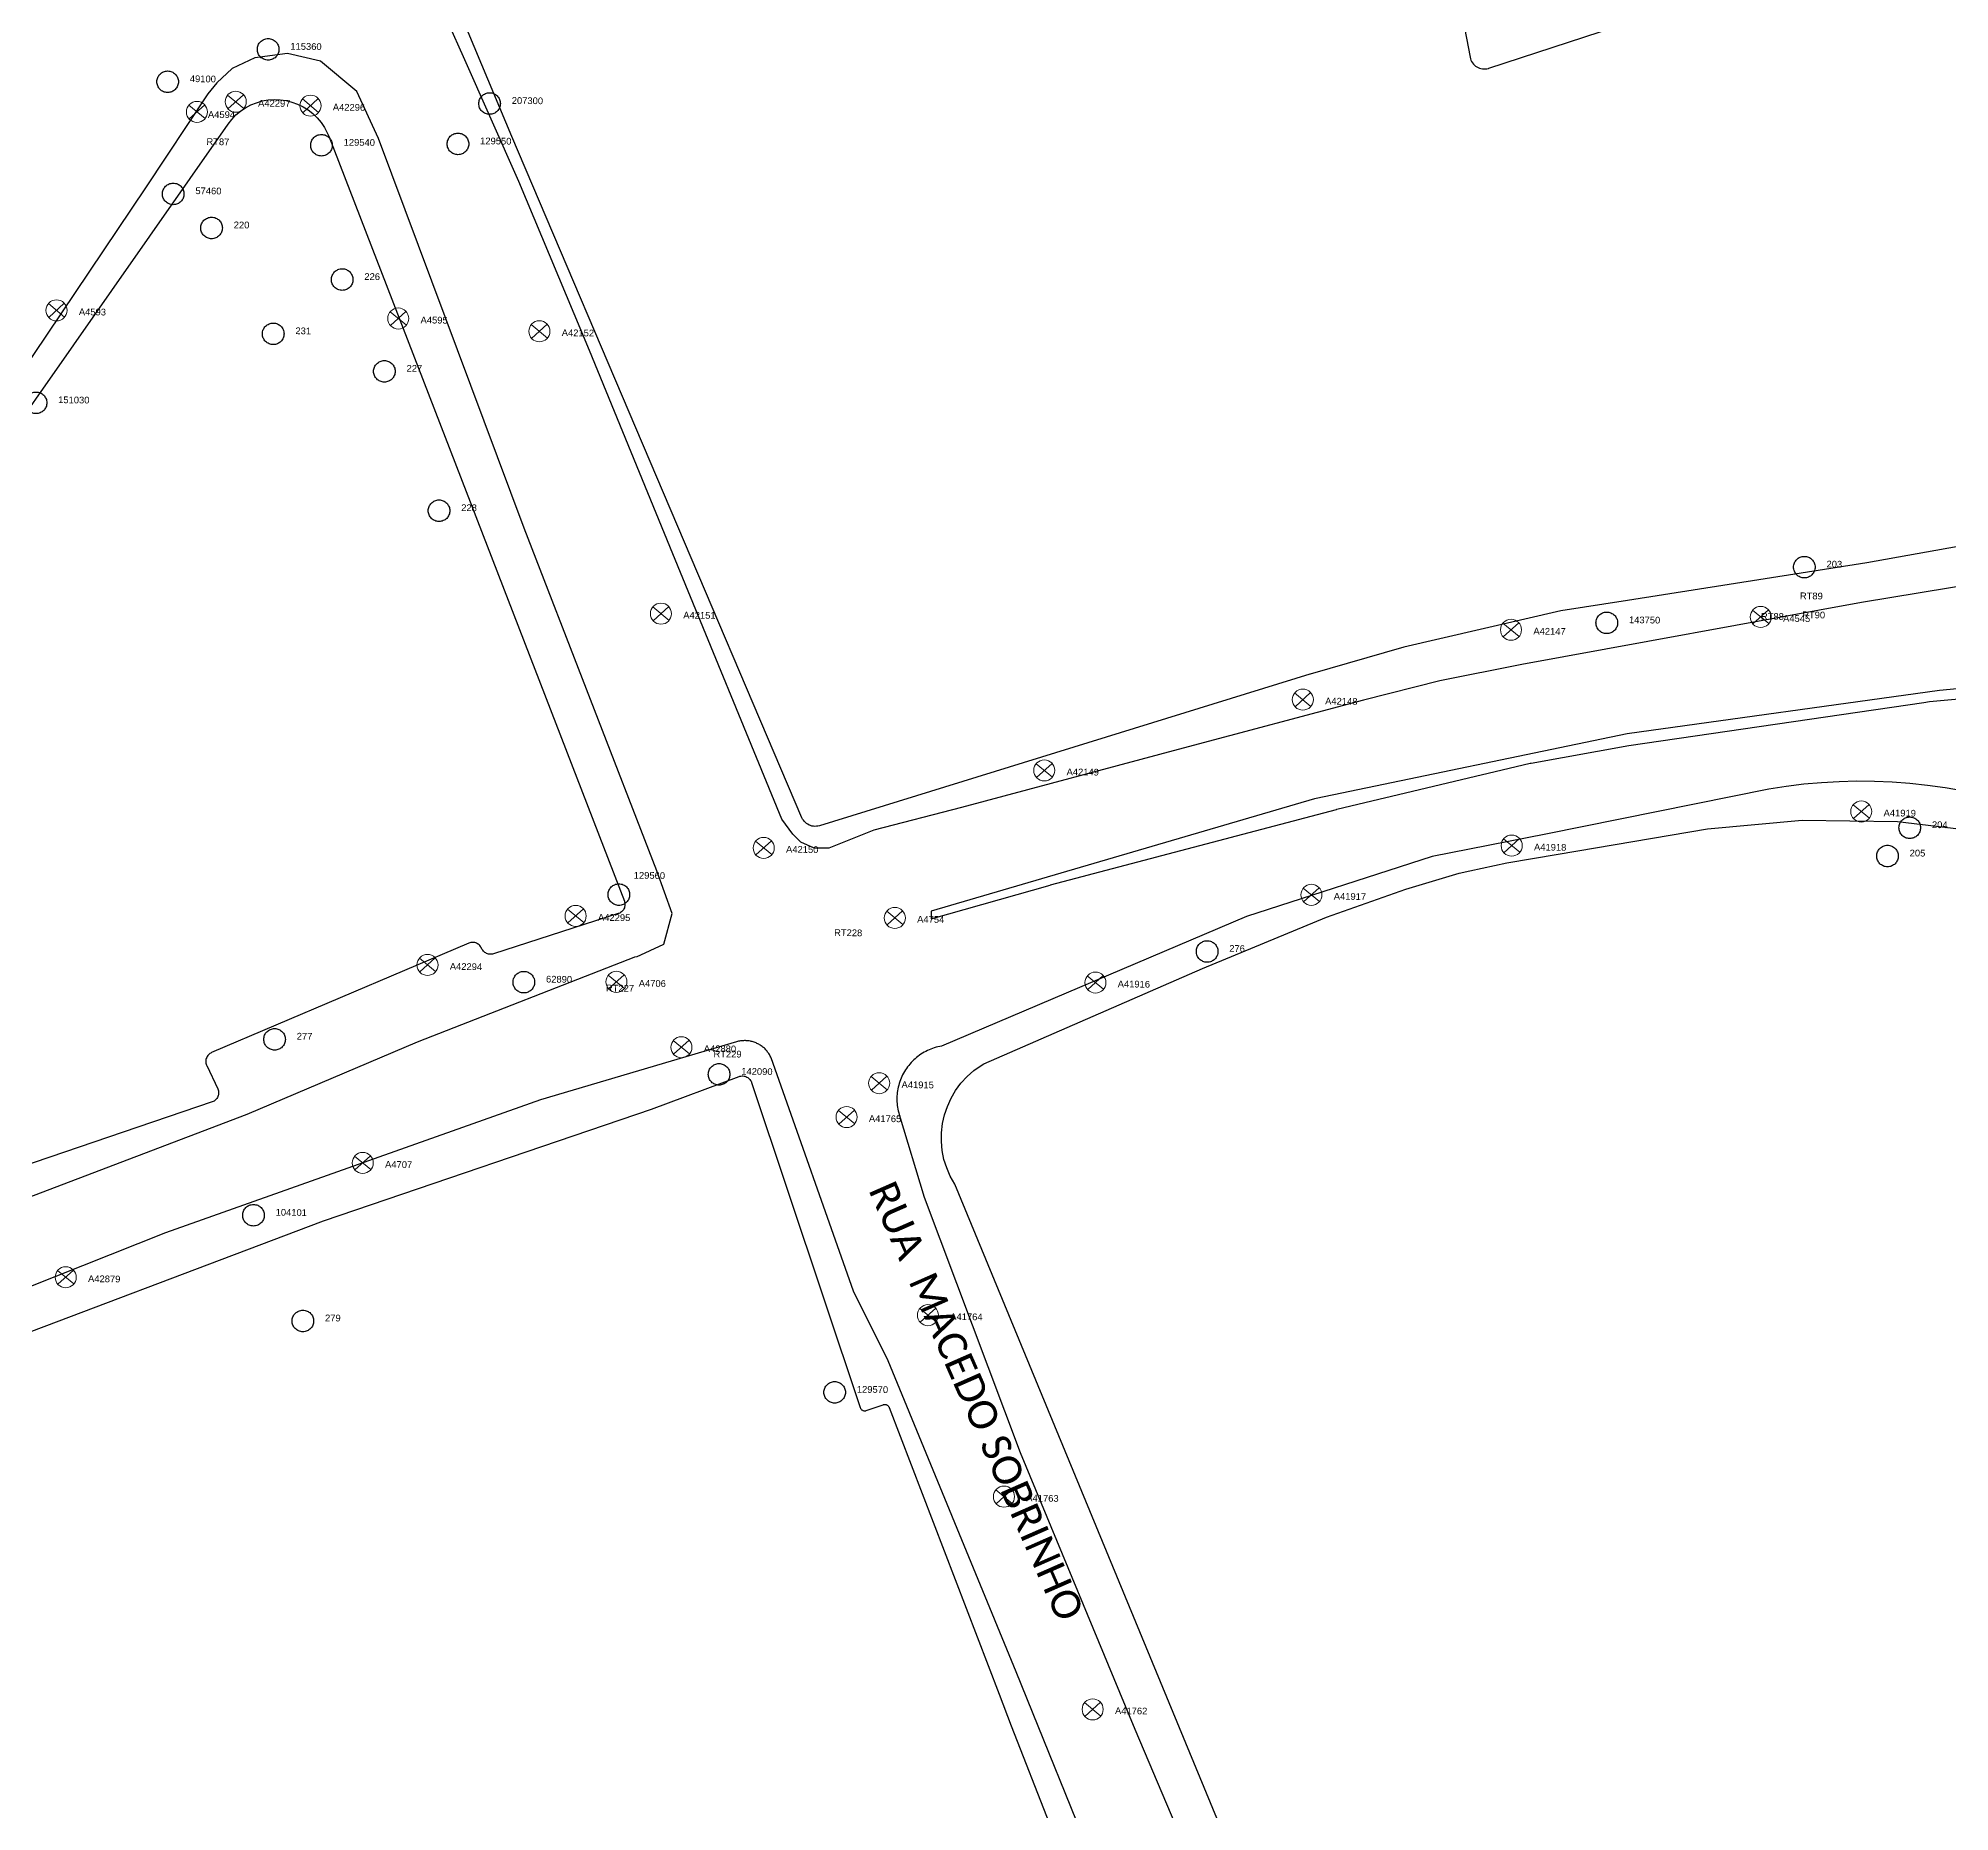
# Model space of a CAD drawing. Header units: millimetres. Extents: x 676447 to 689606, y 7455628 to 7463967.
# Drawn here: x 684656 to 684855.3, y 7459886.2 to 7460071.1 of the extents above; entities that cross this region are included whole.
import ezdxf

# ---------------------------------------------------------------- set-up
doc = ezdxf.new("R2010")
doc.units = ezdxf.units.MM
doc.header["$LTSCALE"] = 0.1
doc.header["$MEASUREMENT"] = 0
doc.linetypes.add('PHANTOM2', pattern=[1.25, 0.625, -0.125, 0.125, -0.125, 0.125, -0.125])
doc.layers.add('10.4-Postes', color=1, linetype='Continuous', lineweight=0)
for name, color, linetype in [('Caixas Subterrâneas', 5, 'Continuous'), ('LEGENDAS_INFRAESTRUTURAS', 7, 'Continuous'), ('MUB_MEIOFIO', 7, 'Continuous'), ('MUB_QUADRAS', 7, 'Continuous'), ('MUB_SEGMENTO', 7, 'Continuous'), ('NOS_DE_INFRAESTRUTURA', 7, 'Continuous')]:
    doc.layers.add(name, color=color, linetype=linetype)
doc.styles.add('Legend', font='calibri.ttf')
doc.styles.get("Standard").update_dxf_attribs({"font": 'arial.ttf'})

# ---------------------------------------------------------------- blocks, each defined once
blk = doc.blocks.new('PTPT')
at = {"layer": '10.4-Postes', "color": 1, "linetype": 'PHANTOM2'}
for points in [[(-0.0000079, 0.0000104), (0.0000075, -0.000002)], [(0.000007, 0.0000109), (-0.0000074, -0.0000025)]]:
    blk.add_lwpolyline(points, dxfattribs=at)
at = {"layer": '10.4-Postes', "color": 1}
blk.add_circle((-0.0000002, 0.0000042), 0.00000987, dxfattribs=at)
blk = doc.blocks.new('MHMZ')
at = {"linetype": 'PHANTOM2'}
blk.add_circle((0, 0), 0.0000101, dxfattribs=at)

msp = doc.modelspace()

# ---------------------------------------------------------------- linework, layer by layer
at = {"layer": 'MUB_MEIOFIO', "color": 253, "linetype": 'Continuous'}
for points in [[(684889.34, 7460019.38), (684846.1, 7460012.28), (684810.69, 7460005.82), (684802.14, 7460004.09), (684794.16, 7460002.1), (684775.37, 7459997.09), (684752.24, 7459990.89), (684743.1, 7459988.55), (684738.41, 7459986.67), (684736.89, 7459986.65), (684735.51, 7459987.28), (684734.66, 7459988.12), (684733.52, 7459989.69), (684722.14, 7460017.36), (684713.47, 7460038.55), (684706.11, 7460056.17), (684700.33, 7460069.16), (684697.33, 7460075.87)], [(684718.37, 7459975.32), (684721.22, 7459976.64), (684722.1, 7459979.85), (684720.49, 7459984.31), (684706.67, 7460020.01), (684691.48, 7460060.66), (684689.21, 7460065.54), (684685.41, 7460068.71), (684681.97, 7460069.49), (684678.57, 7460069.05), (684676.2, 7460067.93), (684674.61, 7460066.46), (684673.67, 7460065.31), (684667.17, 7460055.51), (684646.62, 7460024.99)], [(684865.25, 7460004.13), (684854.22, 7460003.09), (684821.67, 7459998.57), (684789.24, 7459991.85), (684789.08, 7459991.81), (684749.1, 7459980.1), (684749.1, 7459979.3), (684761.51, 7459982.82), (684761.55, 7459982.83), (684791.36, 7459990.7), (684791.4, 7459990.72), (684811.54, 7459995.52), (684811.66, 7459995.54), (684821.83, 7459997.36), (684852.59, 7460001.86), (684853.2, 7460001.95), (684857.38, 7460002.34)], [(684856.64, 7459992.63), (684854.82, 7459992.95), (684852.99, 7459993.2), (684851.15, 7459993.4), (684849.31, 7459993.54), (684847.46, 7459993.61), (684845.62, 7459993.63), (684843.77, 7459993.59), (684841.92, 7459993.48), (684840.08, 7459993.32), (684838.25, 7459993.09), (684836.43, 7459992.81), (684813.17, 7459988.12), (684801.35, 7459985.79), (684781.99, 7459979.54), (684750.17, 7459966.03), (684749.98, 7459965.99), (684749.8, 7459965.95), (684749.61, 7459965.9), (684749.42, 7459965.84), (684749.24, 7459965.78), (684749.06, 7459965.71), (684748.88, 7459965.64), (684748.7, 7459965.56), (684748.53, 7459965.47), (684748.36, 7459965.38), (684748.19, 7459965.28), (684748.03, 7459965.18), (684747.87, 7459965.07), (684747.71, 7459964.95), (684747.56, 7459964.83), (684747.42, 7459964.71), (684747.27, 7459964.58), (684747.13, 7459964.44), (684747, 7459964.3), (684746.87, 7459964.16), (684746.75, 7459964.01), (684746.63, 7459963.86), (684746.52, 7459963.7), (684746.41, 7459963.54), (684746.31, 7459963.37), (684746.21, 7459963.21), (684746.12, 7459963.03), (684746.04, 7459962.86), (684745.96, 7459962.68), (684745.89, 7459962.5), (684745.82, 7459962.32), (684745.76, 7459962.14), (684745.71, 7459961.95), (684745.66, 7459961.76), (684745.62, 7459961.57), (684745.59, 7459961.38), (684745.56, 7459961.19), (684745.54, 7459961), (684745.53, 7459960.81), (684745.52, 7459960.61), (684745.52, 7459960.42), (684745.53, 7459960.23), (684745.54, 7459960.03), (684745.56, 7459959.84), (684745.59, 7459959.65), (684745.62, 7459959.46), (684745.66, 7459959.27), (684745.71, 7459959.08), (684745.76, 7459958.89), (684748.36, 7459950.29), (684758.37, 7459923.67), (684770.32, 7459894.83), (684782.66, 7459865.72)], [(684648.61, 7459947.85), (684677.76, 7459958.94), (684695.54, 7459966.46), (684718.3, 7459975.38)], [(684766.53, 7459879.58), (684757.94, 7459900.79), (684744.61, 7459933.21), (684741, 7459940.47), (684732.41, 7459964.79), (684732.37, 7459964.88), (684732.32, 7459964.98), (684732.27, 7459965.07), (684732.22, 7459965.16), (684732.16, 7459965.25), (684732.11, 7459965.33), (684732.04, 7459965.41), (684731.98, 7459965.5), (684731.91, 7459965.57), (684731.84, 7459965.65), (684731.77, 7459965.73), (684731.7, 7459965.8), (684731.62, 7459965.87), (684731.54, 7459965.93), (684731.46, 7459966), (684731.37, 7459966.06), (684731.29, 7459966.11), (684731.2, 7459966.17), (684731.11, 7459966.22), (684731.02, 7459966.27), (684730.92, 7459966.31), (684730.83, 7459966.36), (684730.73, 7459966.4), (684730.64, 7459966.43), (684730.54, 7459966.46), (684730.44, 7459966.49), (684730.34, 7459966.52), (684730.24, 7459966.54), (684730.13, 7459966.56), (684730.03, 7459966.57), (684729.93, 7459966.58), (684729.82, 7459966.59), (684729.72, 7459966.6), (684729.62, 7459966.6), (684729.51, 7459966.59), (684729.41, 7459966.59), (684729.31, 7459966.58), (684729.2, 7459966.56), (684729.1, 7459966.55), (684729, 7459966.53), (684728.9, 7459966.5), (684728.8, 7459966.47), (684708.37, 7459960.44), (684669.26, 7459946.55), (684646.13, 7459937.4)]]:
    msp.add_lwpolyline(points, dxfattribs=at)
at = {"layer": 'MUB_MEIOFIO', "linetype": 'Continuous'}
for points in [[(684889.34, 7460019.38), (684846.1, 7460012.28), (684810.69, 7460005.82), (684802.14, 7460004.09), (684794.16, 7460002.1), (684775.37, 7459997.09), (684752.24, 7459990.89), (684743.1, 7459988.55), (684738.41, 7459986.67), (684736.89, 7459986.65), (684735.51, 7459987.28), (684734.66, 7459988.12), (684733.52, 7459989.69), (684722.14, 7460017.36), (684713.47, 7460038.55), (684706.11, 7460056.17), (684700.33, 7460069.16), (684697.33, 7460075.87)], [(684718.37, 7459975.32), (684721.22, 7459976.64), (684722.1, 7459979.85), (684720.49, 7459984.31), (684706.67, 7460020.01), (684691.48, 7460060.66), (684689.21, 7460065.54), (684685.41, 7460068.71), (684681.97, 7460069.49), (684678.57, 7460069.05), (684676.2, 7460067.93), (684674.61, 7460066.46), (684673.67, 7460065.31), (684667.17, 7460055.51), (684646.62, 7460024.99)], [(684865.25, 7460004.13), (684854.22, 7460003.09), (684821.67, 7459998.57), (684789.24, 7459991.85), (684789.08, 7459991.81), (684749.1, 7459980.1), (684749.1, 7459979.3), (684761.51, 7459982.82), (684761.55, 7459982.83), (684791.36, 7459990.7), (684791.4, 7459990.72), (684811.54, 7459995.52), (684811.66, 7459995.54), (684821.83, 7459997.36), (684852.59, 7460001.86), (684853.2, 7460001.95), (684857.38, 7460002.34)], [(684856.64, 7459992.63), (684854.82, 7459992.95), (684852.99, 7459993.2), (684851.15, 7459993.4), (684849.31, 7459993.54), (684847.46, 7459993.61), (684845.62, 7459993.63), (684843.77, 7459993.59), (684841.92, 7459993.48), (684840.08, 7459993.32), (684838.25, 7459993.09), (684836.43, 7459992.81), (684813.17, 7459988.12), (684801.35, 7459985.79), (684781.99, 7459979.54), (684750.17, 7459966.03), (684749.98, 7459965.99), (684749.8, 7459965.95), (684749.61, 7459965.9), (684749.42, 7459965.84), (684749.24, 7459965.78), (684749.06, 7459965.71), (684748.88, 7459965.64), (684748.7, 7459965.56), (684748.53, 7459965.47), (684748.36, 7459965.38), (684748.19, 7459965.28), (684748.03, 7459965.18), (684747.87, 7459965.07), (684747.71, 7459964.95), (684747.56, 7459964.83), (684747.42, 7459964.71), (684747.27, 7459964.58), (684747.13, 7459964.44), (684747, 7459964.3), (684746.87, 7459964.16), (684746.75, 7459964.01), (684746.63, 7459963.86), (684746.52, 7459963.7), (684746.41, 7459963.54), (684746.31, 7459963.37), (684746.21, 7459963.21), (684746.12, 7459963.03), (684746.04, 7459962.86), (684745.96, 7459962.68), (684745.89, 7459962.5), (684745.82, 7459962.32), (684745.76, 7459962.14), (684745.71, 7459961.95), (684745.66, 7459961.76), (684745.62, 7459961.57), (684745.59, 7459961.38), (684745.56, 7459961.19), (684745.54, 7459961), (684745.53, 7459960.81), (684745.52, 7459960.61), (684745.52, 7459960.42), (684745.53, 7459960.23), (684745.54, 7459960.03), (684745.56, 7459959.84), (684745.59, 7459959.65), (684745.62, 7459959.46), (684745.66, 7459959.27), (684745.71, 7459959.08), (684745.76, 7459958.89), (684748.36, 7459950.29), (684758.37, 7459923.67), (684770.32, 7459894.83), (684782.66, 7459865.72)], [(684648.61, 7459947.85), (684677.76, 7459958.94), (684695.54, 7459966.46), (684718.3, 7459975.38)], [(684766.53, 7459879.58), (684757.94, 7459900.79), (684744.61, 7459933.21), (684741, 7459940.47), (684732.41, 7459964.79), (684732.37, 7459964.88), (684732.32, 7459964.98), (684732.27, 7459965.07), (684732.22, 7459965.16), (684732.16, 7459965.25), (684732.11, 7459965.33), (684732.04, 7459965.41), (684731.98, 7459965.5), (684731.91, 7459965.57), (684731.84, 7459965.65), (684731.77, 7459965.73), (684731.7, 7459965.8), (684731.62, 7459965.87), (684731.54, 7459965.93), (684731.46, 7459966), (684731.37, 7459966.06), (684731.29, 7459966.11), (684731.2, 7459966.17), (684731.11, 7459966.22), (684731.02, 7459966.27), (684730.92, 7459966.31), (684730.83, 7459966.36), (684730.73, 7459966.4), (684730.64, 7459966.43), (684730.54, 7459966.46), (684730.44, 7459966.49), (684730.34, 7459966.52), (684730.24, 7459966.54), (684730.13, 7459966.56), (684730.03, 7459966.57), (684729.93, 7459966.58), (684729.82, 7459966.59), (684729.72, 7459966.6), (684729.62, 7459966.6), (684729.51, 7459966.59), (684729.41, 7459966.59), (684729.31, 7459966.58), (684729.2, 7459966.56), (684729.1, 7459966.55), (684729, 7459966.53), (684728.9, 7459966.5), (684728.8, 7459966.47), (684708.37, 7459960.44), (684669.26, 7459946.55), (684646.13, 7459937.4)]]:
    msp.add_lwpolyline(points, dxfattribs=at)
at = {"layer": 'MUB_QUADRAS', "linetype": 'Continuous'}
for points in [[(684801.62, 7460088.25), (684805.29, 7460069.11), (684805.33, 7460068.96), (684805.38, 7460068.81), (684805.45, 7460068.67), (684805.53, 7460068.54), (684805.63, 7460068.41), (684805.74, 7460068.3), (684805.86, 7460068.2), (684805.99, 7460068.11), (684806.12, 7460068.04), (684806.27, 7460067.98), (684806.42, 7460067.93), (684806.58, 7460067.91), (684806.73, 7460067.9), (684806.89, 7460067.9), (684807.04, 7460067.92), (684807.2, 7460067.96), (684807.23, 7460067.97), (684820.55, 7460072.33)], [(684890.58, 7460024.26), (684846.66, 7460016.42), (684821.71, 7460012.47), (684814.76, 7460011.4), (684798.39, 7460007.6), (684788.62, 7460004.8), (684788.58, 7460004.8), (684737.44, 7459989), (684737.29, 7459988.96), (684737.13, 7459988.94), (684736.98, 7459988.93), (684736.82, 7459988.94), (684736.66, 7459988.97), (684736.51, 7459989.01), (684736.37, 7459989.07), (684736.23, 7459989.15), (684736.1, 7459989.23), (684735.98, 7459989.33), (684735.87, 7459989.45), (684735.77, 7459989.57), (684735.69, 7459989.7), (684735.62, 7459989.84), (684705.38, 7460060.85), (684698.31, 7460077.76)], [(684635.4, 7460004.44), (684675.78, 7460062.15), (684676.16, 7460062.64), (684676.6, 7460063.1), (684677.08, 7460063.5), (684677.6, 7460063.85), (684678.15, 7460064.15), (684678.74, 7460064.38), (684679.34, 7460064.56), (684679.96, 7460064.66), (684680.59, 7460064.71), (684681.21, 7460064.69), (684681.83, 7460064.6), (684682.44, 7460064.45), (684683.03, 7460064.23), (684683.6, 7460063.96), (684684.13, 7460063.63), (684684.63, 7460063.24), (684685.08, 7460062.8), (684685.48, 7460062.32), (684685.83, 7460061.8), (684686.13, 7460061.25), (684686.29, 7460060.88), (684717.1, 7459981.15), (684717.13, 7459981.05), (684717.15, 7459980.95), (684717.16, 7459980.84), (684717.16, 7459980.74), (684717.15, 7459980.63), (684717.13, 7459980.53), (684717.1, 7459980.43), (684717.06, 7459980.34), (684717.01, 7459980.24), (684716.94, 7459980.16), (684716.87, 7459980.08), (684716.8, 7459980.01), (684716.71, 7459979.95), (684716.62, 7459979.9), (684716.53, 7459979.85), (684716.47, 7459979.84), (684703.45, 7459975.65), (684703.35, 7459975.62), (684703.25, 7459975.61), (684703.15, 7459975.6), (684703.04, 7459975.61), (684702.94, 7459975.62), (684702.84, 7459975.65), (684702.74, 7459975.69), (684702.65, 7459975.74), (684702.56, 7459975.79), (684702.48, 7459975.86), (684702.4, 7459975.93), (684702.34, 7459976.02), (684702.28, 7459976.1), (684702.28, 7459976.11), (684702.15, 7459976.33), (684702.09, 7459976.42), (684702.03, 7459976.5), (684701.96, 7459976.58), (684701.87, 7459976.64), (684701.79, 7459976.7), (684701.69, 7459976.75), (684701.6, 7459976.79), (684701.5, 7459976.82), (684701.39, 7459976.83), (684701.29, 7459976.84), (684701.18, 7459976.84), (684701.08, 7459976.82), (684700.98, 7459976.79), (684700.89, 7459976.76), (684674.07, 7459965.35), (684673.97, 7459965.3), (684673.88, 7459965.25), (684673.8, 7459965.18), (684673.73, 7459965.11), (684673.66, 7459965.03), (684673.6, 7459964.94), (684673.55, 7459964.85), (684673.51, 7459964.75), (684673.48, 7459964.65), (684673.47, 7459964.55), (684673.46, 7459964.44), (684673.46, 7459964.34), (684673.48, 7459964.24), (684673.5, 7459964.13), (684673.54, 7459964.04), (684673.55, 7459964), (684674.7, 7459961.57), (684674.74, 7459961.48), (684674.77, 7459961.38), (684674.79, 7459961.27), (684674.8, 7459961.17), (684674.79, 7459961.06), (684674.78, 7459960.96), (684674.75, 7459960.86), (684674.72, 7459960.76), (684674.67, 7459960.67), (684674.62, 7459960.58), (684674.55, 7459960.49), (684674.48, 7459960.42), (684674.4, 7459960.35), (684674.32, 7459960.29), (684674.22, 7459960.24), (684674.13, 7459960.2), (684674.12, 7459960.2), (684650.93, 7459952.32)], [(684792.55, 7459852.48), (684751.55, 7459951.64), (684751.09, 7459952.46), (684750.72, 7459953.32), (684750.43, 7459954.21), (684750.25, 7459955.13), (684750.16, 7459956.07), (684750.17, 7459957), (684750.27, 7459957.94), (684750.48, 7459958.85), (684750.78, 7459959.74), (684751.17, 7459960.59), (684751.64, 7459961.4), (684752.2, 7459962.16), (684752.84, 7459962.85), (684753.54, 7459963.47), (684754.3, 7459964.01), (684754.58, 7459964.18), (684777.39, 7459974.12), (684790.32, 7459979.47), (684798.6, 7459982.4), (684804.15, 7459984.04), (684805.25, 7459984.3), (684809.12, 7459985.14), (684814.47, 7459986.02), (684830.04, 7459988.68), (684839.93, 7459989.57), (684849.86, 7459989.43), (684859.72, 7459988.25)], [(684647.29, 7459933.3), (684685.74, 7459947.8), (684685.84, 7459947.84), (684719.94, 7459959.45), (684729.06, 7459962.85), (684729.16, 7459962.88), (684729.26, 7459962.9), (684729.37, 7459962.91), (684729.47, 7459962.91), (684729.58, 7459962.9), (684729.68, 7459962.88), (684729.78, 7459962.84), (684729.87, 7459962.8), (684729.96, 7459962.74), (684730.05, 7459962.68), (684730.12, 7459962.61), (684730.19, 7459962.53), (684730.25, 7459962.45), (684730.31, 7459962.36), (684730.35, 7459962.26), (684730.36, 7459962.23), (684741.69, 7459928.34), (684741.71, 7459928.29), (684741.73, 7459928.25), (684741.76, 7459928.2), (684741.79, 7459928.16), (684741.83, 7459928.12), (684741.87, 7459928.09), (684741.92, 7459928.06), (684741.96, 7459928.04), (684742.01, 7459928.02), (684742.06, 7459928.01), (684742.12, 7459928), (684742.17, 7459928), (684742.22, 7459928), (684742.27, 7459928.01), (684742.32, 7459928.02), (684742.33, 7459928.03), (684744.08, 7459928.64), (684744.13, 7459928.65), (684744.18, 7459928.66), (684744.24, 7459928.67), (684744.29, 7459928.67), (684744.34, 7459928.66), (684744.39, 7459928.65), (684744.44, 7459928.63), (684744.49, 7459928.61), (684744.53, 7459928.58), (684744.57, 7459928.55), (684744.61, 7459928.51), (684744.64, 7459928.47), (684744.67, 7459928.43), (684744.7, 7459928.38), (684744.71, 7459928.35), (684756.17, 7459898.45), (684757.43, 7459895.17), (684757.43, 7459895.15), (684773.42, 7459854.3)]]:
    msp.add_lwpolyline(points, dxfattribs=at)

# ---------------------------------------------------------------- block references
at = {"layer": 'Caixas Subterrâneas', "color": 40}
for p, xscale, yscale, zscale, rotation in [((684679.96, 7460069.94), 111319.4907932736, 111319.4907932736, 111319.4907932736, 359.2972135448113), ((684669.48, 7460066.56), 111319.4907932736, 111319.4907932736, 111319.4907932736, 359.2972523591694), ((684703.05, 7460064.29), 111319.4907932735, 111319.4907932735, 111319.4907932735, 359.2971240025244), ((684685.52, 7460059.94), 111319.4907932735, 111319.4907932735, 111319.4907932735, 359.297189316201), ((684699.75, 7460060.08), 111319.4907932735, 111319.4907932735, 111319.4907932735, 359.297135249783), ((684670.06, 7460054.87), 111319.4907932736, 111319.4907932736, 111319.4907932736, 359.2972465568103), ((684674.06, 7460051.32), 111319.4907932735, 111319.4907932735, 111319.4907932735, 359.2972302690732), ((684687.68, 7460045.94), 111319.4907932736, 111319.4907932736, 111319.4907932736, 359.2971767989939), ((684680.49, 7460040.28), 111319.4907932736, 111319.4907932736, 111319.4907932736, 359.2972024126932), ((684692.08, 7460036.37), 111319.4907932735, 111319.4907932735, 111319.4907932735, 359.2971571121176), ((684655.76, 7460033.09), 111319.4907932735, 111319.4907932735, 111319.4907932735, 359.2972942492763), ((684697.78, 7460021.84), 111319.4907932736, 111319.4907932736, 111319.4907932736, 359.2971309460868), ((684840.14, 7460015.96), 111319.4907932736, 111319.4907932736, 111319.4907932736, 359.2965877577712), ((684819.54, 7460010.15), 111319.4907932736, 111319.4907932736, 111319.4907932736, 359.2966642888317), ((684851.13, 7459988.79), 111319.4907932736, 111319.4907932736, 111319.4907932736, 359.2965375937588), ((684848.81, 7459985.84), 111319.4907932736, 111319.4907932736, 111319.4907932736, 359.2965454755888), ((684716.53, 7459981.82), 111319.4907932736, 111319.4907932736, 111319.4907932736, 359.2970473245632), ((684777.87, 7459975.89), 111319.4907932735, 111319.4907932735, 111319.4907932735, 359.2968122319149), ((684706.62, 7459972.69), 111319.4907932736, 111319.4907932736, 111319.4907932736, 359.2970822086057), ((684680.63, 7459966.73), 111319.4907932735, 111319.4907932735, 111319.4907932735, 359.2971792000175), ((684726.98, 7459963.08), 111319.4907932735, 111319.4907932735, 111319.4907932735, 359.2970017926542), ((684678.43, 7459948.39), 111319.4907932736, 111319.4907932736, 111319.4907932736, 359.2971819088125), ((684683.58, 7459937.37), 111319.4907932736, 111319.4907932736, 111319.4907932736, 359.2971589331262), ((684739.03, 7459929.93), 111319.4907932736, 111319.4907932736, 111319.4907932736, 359.2969457739882)]:
    msp.add_blockref('MHMZ', p, dxfattribs=dict(at, xscale=xscale, yscale=yscale, zscale=zscale, rotation=rotation))
at = {"layer": 'NOS_DE_INFRAESTRUTURA', "color": 1}
for p, xscale, yscale, zscale, rotation in [((684672.55, 7460062.95), 111319.4907932736, 111319.4907932736, 111319.4907932736, 359.2972395975283), ((684676.6, 7460064.01), 111319.4907932736, 111319.4907932736, 111319.4907932736, 359.2972244957492), ((684684.39, 7460063.6), 111319.4907932736, 111319.4907932736, 111319.4907932736, 359.2971947485564), ((684657.91, 7460042.26), 111319.4907932736, 111319.4907932736, 111319.4907932736, 359.2972888606784), ((684693.54, 7460041.41), 111319.4907932735, 111319.4907932735, 111319.4907932735, 359.2971530995922), ((684708.26, 7460040.08), 111319.4907932735, 111319.4907932735, 111319.4907932735, 359.2970967212239), ((684720.93, 7460010.64), 111319.4907932735, 111319.4907932735, 111319.4907932735, 359.2970394671315), ((684809.57, 7460008.96), 111319.4907932735, 111319.4907932735, 111319.4907932735, 359.2967018703312), ((684835.61, 7460010.3), 111319.4907932736, 111319.4907932736, 111319.4907932736, 359.2966032332619), ((684787.86, 7460001.68), 111319.4907932735, 111319.4907932735, 111319.4907932735, 359.2967821836004), ((684760.9, 7459994.3), 111319.4907932736, 111319.4907932736, 111319.4907932736, 359.2968824213756), ((684846.09, 7459990.02), 111319.4907932736, 111319.4907932736, 111319.4907932736, 359.2965571235467), ((684731.65, 7459986.22), 111319.4907932736, 111319.4907932736, 111319.4907932736, 359.2969911939434), ((684809.64, 7459986.46), 111319.4907932736, 111319.4907932736, 111319.4907932736, 359.2966946615613), ((684788.76, 7459981.33), 111319.4907932736, 111319.4907932736, 111319.4907932736, 359.2967724919893), ((684712.04, 7459979.13), 111319.4907932736, 111319.4907932736, 111319.4907932736, 359.2970635575317), ((684745.32, 7459978.92), 111319.4907932736, 111319.4907932736, 111319.4907932736, 359.2969369562392), ((684696.59, 7459974.02), 111319.4907932736, 111319.4907932736, 111319.4907932736, 359.2971207634452), ((684716.29, 7459972.26), 111319.4907932736, 111319.4907932736, 111319.4907932736, 359.2970453051477), ((684766.24, 7459972.18), 111319.4907932736, 111319.4907932736, 111319.4907932736, 359.2968553198839), ((684723.07, 7459965.44), 111319.4907932735, 111319.4907932735, 111319.4907932735, 359.2970174017573), ((684743.69, 7459961.69), 111319.4907932736, 111319.4907932736, 111319.4907932736, 359.296937809482), ((684740.29, 7459958.16), 111319.4907932736, 111319.4907932736, 111319.4907932736, 359.2969496711368), ((684689.84, 7459953.38), 111319.4907932736, 111319.4907932736, 111319.4907932736, 359.2971400538503), ((684658.87, 7459941.46), 111319.4907932736, 111319.4907932736, 111319.4907932736, 359.2972541775458), ((684748.77, 7459937.51), 111319.4907932736, 111319.4907932736, 111319.4907932736, 359.2969110401195), ((684756.7, 7459918.59), 111319.4907932736, 111319.4907932736, 111319.4907932736, 359.2968750761007), ((684765.95, 7459896.41), 111319.4907932735, 111319.4907932735, 111319.4907932735, 359.2968330582223)]:
    msp.add_blockref('PTPT', p, dxfattribs=dict(at, xscale=xscale, yscale=yscale, zscale=zscale, rotation=rotation))

# ---------------------------------------------------------------- texts
at = {"layer": 'LEGENDAS_INFRAESTRUTURAS', "color": 5}
for s, rotation, p in [('115360', 359.2972, (684682.27, 7460069.91)), ('49100', 359.2972, (684671.79, 7460066.53)), ('207300', 359.2971, (684705.36, 7460064.26)), ('129540', 359.2972, (684687.83, 7460059.91)), ('129550', 359.2971, (684702.06, 7460060.05)), ('57460', 359.2972, (684672.37, 7460054.85)), ('220', 359.2972, (684676.37, 7460051.29)), ('226', 359.2972, (684689.99, 7460045.91)), ('231', 359.2972, (684682.8, 7460040.25)), ('227', 359.2971, (684694.39, 7460036.34)), ('151030', 359.2973, (684658.06, 7460033.06)), ('228', 359.2971, (684700.09, 7460021.81)), ('203', 359.2966, (684842.45, 7460015.93)), ('143750', 359.2967, (684821.85, 7460010.12)), ('204', 359.2965, (684853.44, 7459988.76)), ('205', 359.2965, (684851.12, 7459985.81)), ('129560', 359.297, (684718.08, 7459983.49)), ('276', 359.2968, (684780.17, 7459975.86)), ('62890', 359.2971, (684708.93, 7459972.66)), ('277', 359.2972, (684682.94, 7459966.71)), ('142090', 359.297, (684729.29, 7459963.05)), ('104101', 359.2972, (684680.74, 7459948.36)), ('279', 359.2972, (684685.89, 7459937.34)), ('129570', 359.2969, (684741.34, 7459929.9))]:
    msp.add_text(s, height=0.7, rotation=rotation, dxfattribs=at).set_placement(p)
at = {"layer": 'LEGENDAS_INFRAESTRUTURAS', "color": 1}
for s, rotation, p in [('A42297', 359.2972, (684678.91, 7460063.98)), ('A42296', 359.2972, (684686.7, 7460063.57)), ('A4594', 359.2972, (684673.68, 7460062.8)), ('RT87', 359.2972, (684673.52, 7460059.97)), ('A4593', 359.2973, (684660.22, 7460042.23)), ('A4595', 359.2971, (684695.85, 7460041.38)), ('A42152', 359.2971, (684710.57, 7460040.05)), ('RT89', 359.2966, (684839.67, 7460012.62)), ('A42151', 359.297, (684723.24, 7460010.61)), ('RT88', 359.2966, (684835.61, 7460010.49)), ('A4545', 359.2966, (684837.92, 7460010.27)), ('RT90', 359.2966, (684839.91, 7460010.64)), ('A42147', 359.2967, (684811.88, 7460008.94)), ('A42148', 359.2968, (684790.17, 7460001.65)), ('A42149', 359.2969, (684763.21, 7459994.27)), ('A41919', 359.2965, (684848.4, 7459989.99)), ('A42150', 359.297, (684733.96, 7459986.2)), ('A41918', 359.2967, (684811.95, 7459986.43)), ('A41917', 359.2968, (684791.07, 7459981.3)), ('A42295', 359.2971, (684714.35, 7459979.1)), ('A4754', 359.2969, (684747.63, 7459978.9)), ('RT228', 359.297, (684738.97, 7459977.51)), ('A42294', 359.2971, (684698.9, 7459973.99)), ('RT227', 359.297, (684715.18, 7459971.73)), ('A4706', 359.297, (684718.6, 7459972.23)), ('A41916', 359.2968, (684768.54, 7459972.16)), ('A42880', 359.297, (684725.38, 7459965.42)), ('RT229', 359.297, (684726.39, 7459964.87)), ('A41915', 359.2969, (684746, 7459961.66)), ('A41765', 359.2969, (684742.6, 7459958.13)), ('A4707', 359.2971, (684692.15, 7459953.35)), ('A42879', 359.2972, (684661.18, 7459941.43)), ('A41764', 359.2969, (684751.08, 7459937.48)), ('A41763', 359.2969, (684759.01, 7459918.56)), ('A41762', 359.2968, (684768.26, 7459896.39))]:
    msp.add_text(s, height=0.7, rotation=rotation, dxfattribs=at).set_placement(p)
at = {"layer": 'MUB_SEGMENTO', "color": 253, "style": 'Legend'}
msp.add_text('RUA  MACEDO SOBRINHO', height=3, rotation=293.716, dxfattribs=at).set_placement((684742.52, 7459951.04))

doc.saveas('drawing.dxf')
